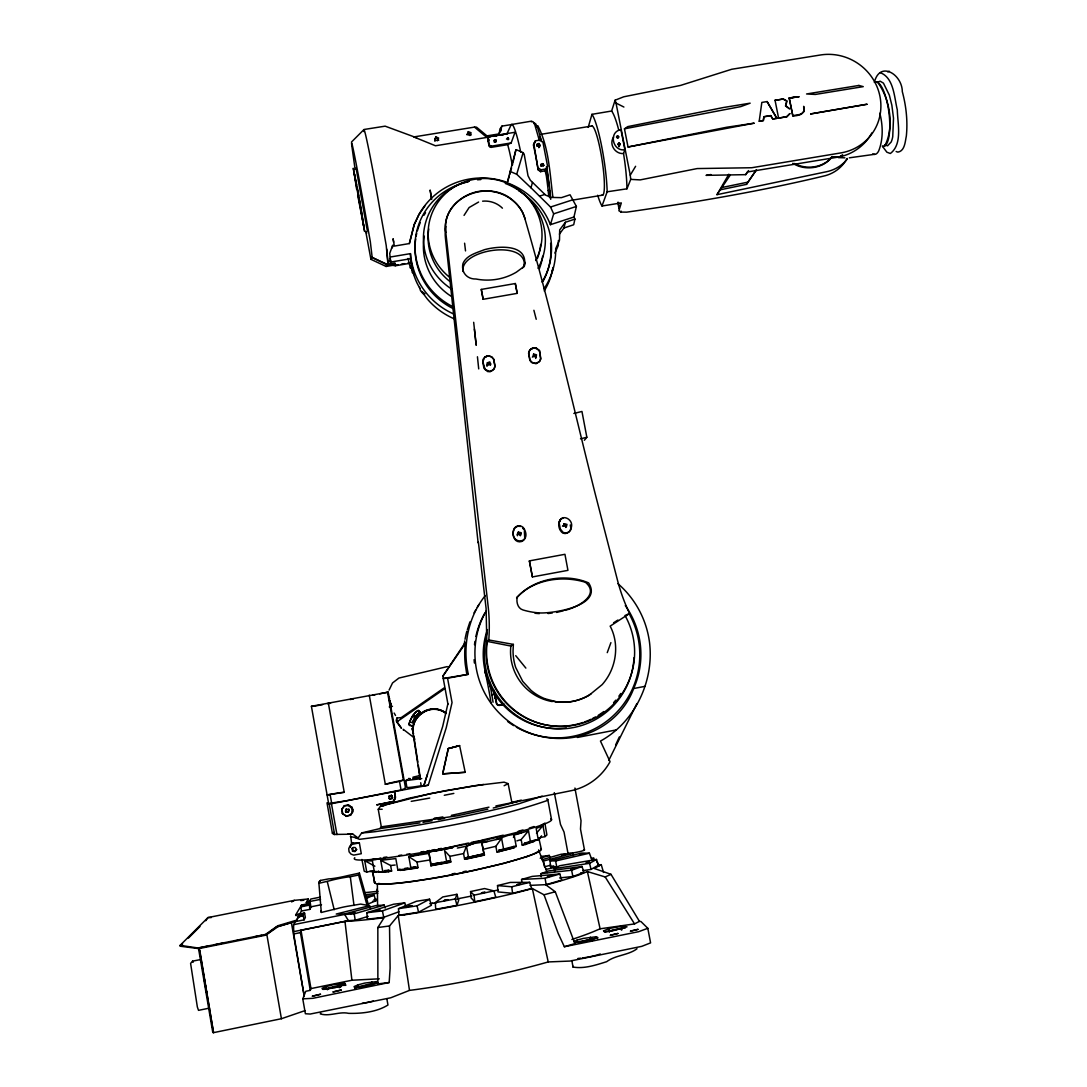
<?xml version="1.0" encoding="UTF-8"?>
<svg xmlns="http://www.w3.org/2000/svg" width="1087" height="1087" viewBox="0 0 1087 1087"><rect width="100%" height="100%" fill="white"/><g stroke="black" fill="none" stroke-linecap="round" stroke-linejoin="round"><path stroke-width="1.5" d="M577.061 940.119L574.031 941.641L575.621 942.497L581.45 942.157L597.904 937.592L596.152 936.763L583.311 938.407L577.061 940.119L577.048 942.062L595.051 938.597M356.618 849.558L354.457 851.094L352.759 850.238L352.337 847.996L352.528 851.175L355.041 851.583L356.618 849.558L355.232 847.561L353.343 847.452L352.079 848.879M524.301 266.492C527.806 238.651 459.19 249.507 463.048 271.492M389.173 698.343L389.01 696.835L389.241 698.859M491.881 695.381L491.609 694.049M558.405 240.431L558.297 245.513L554.873 253.094M431.675 199.451L430.126 190.021L431.43 197.888M392.054 795.861L389.377 795.779L389.187 798.605L391.959 798.66L391.442 795.222L388.929 796.255L390.029 798.877L392.543 797.749L391.442 795.222M350.34 847.466L351.549 842.996L350.653 835.862M354.702 988.3L357.827 986.874L357.922 984.89L364.675 983.083L376.985 981.547L377.787 982.58L367.107 986.14L354.702 987.662L354.063 986.602L357.922 984.89M323.79 989.483L325.923 988.545L326.005 986.602L332.717 984.822L344.715 983.3L345.381 984.333L334.687 987.838L322.594 989.347L322.037 988.287L326.005 986.602M488.797 639.971A186.244 183.866 -29.6 0 0 488.049 605.541L445.792 232.509C441.635 206.571 469.638 186.108 493.77 191.774C506.977 194.111 519.165 203.024 524.043 215.702C550.783 307.458 571.816 400.777 595.105 493.43L617.783 581.368A180.211 176.366 56 0 0 629.59 613.489L625.011 615.5A74.432 74.011 78.2 0 1 574.371 725.165A74.432 74.011 78.2 0 1 487.289 641.412L488.797 639.971L513.363 644.387L513.037 651.031A55.355 52.421 -46 0 0 513.743 659.388A55.94 53.997 -18.9 0 0 515.7 667.486L522.752 681.4L530.904 690.245A52.57 50.573 -29.1 0 0 545.171 698.832M603.57 930.825L604.617 932.13L622.593 927.877L622.674 926.11L627.036 926.831L611.111 931.233L605.337 931.613L603.57 930.825L609.644 928.407L622.674 926.11M619.006 145.155L618.924 146.759L620.161 144.109L619.074 142.927L617.946 143.987L619.006 145.155L620.161 144.109M389.173 982.526L377.868 983.898L377.841 927.51L384.105 917.686A144.34 14.647 -11.3 0 1 344.973 921.409L300.99 930.295L310.964 988.586L310.271 990.366L305.773 991.276L302.77 998.858L312.92 998.314L389.173 982.526L390.111 968.204L389.526 925.961L398.236 915.512L404.84 914.765M583.257 722.407A73.902 73.481 78.5 0 1 486.813 641.873L486.093 608.448L478.375 542.073L478.117 542.807L445.439 238.121A40.083 39.037 17.9 0 1 445.887 226.409M350.055 815.386L352.664 811.975L352.202 807.396L348.044 804.869L344.443 805.78L341.807 809.339L342.948 813.959L346.25 815.916L350.055 815.386L351.278 814.462L352.881 809.421L348.044 804.869M847.113 158.389A37.406 35.939 35.3 0 1 823.239 176.176C758.264 191.76 692.677 202.712 626.696 212.155L621.057 212.074L621.139 211.123M496.27 140.305L494.938 141.677L494.205 140.264L496.27 140.305L495.686 142.248L495.482 139.625L494.327 142.22L494.205 140.264M544.927 823.47L546.924 834.979L545.008 836.623L538.785 837.9L541.38 849.436M524.994 262.28L523.825 266.668L516.379 272.158A56.687 54.934 14.5 0 1 475.997 279.006C467.07 279.345 460.82 272.158 463.021 263.394C466.54 255.173 476.772 252.782 484.326 249.725C498.009 245.934 528.459 243.474 524.355 265.88L522.548 267.932M637.036 948.774C628.137 955.391 615.677 954.984 606.668 961.682C595.975 965.025 584.262 969.033 573.026 967.05L573.107 966.261M442.844 772.816L442.735 773.862L465.209 772.3L459.611 745.614L448.252 748.617L442.844 772.816L443.863 773.835M493.607 693.778L493.946 694.973L493.851 694.24M541.543 835.821L539.383 839.069M487.914 140.902L488.28 137.859L489.558 136.405L515.021 132.274L511.162 142.927L507.697 144.653L491.147 147.356L489.476 146.596L488.661 143.756L487.914 140.902L489.123 139.938M367.392 231.028L356.047 167.982M770.805 115.562L763.903 116.689L763.346 120.548L759.188 121.323L761.838 102.423L767.082 101.567L776.92 118.293L772.789 118.972L770.724 115.684L772.789 118.972L776.92 118.293M396.565 719.961L397.285 717.787M539.41 350.952L536.747 348.479L533.799 347.881L529.94 349.797L528.635 353.316L529.845 360.354L531.597 362.528L536.081 363.737L539.899 361.101L540.782 358.411L539.465 350.53L536.421 348.248C532.956 346.875 529.002 349.348 528.635 353.044L529.953 359.851L531.516 361.917L533.907 363.207L536.815 363.112L539.234 361.74L540.66 359.24L539.465 350.53M345.829 812.111L346.264 808.945L349.294 809.951L348.248 812.234L345.829 812.111L346.373 808.85M481.283 289.427L483.144 299.292L517.195 293.368L515.32 283.53L481.283 289.427L483.144 299.292M763.903 116.689L763.346 120.548L759.256 121.187M348.248 812.234L348.778 808.959L349.294 809.951M547.563 166.121L545.185 170.795L540.552 171.664L538.16 169.844A49.458 5.353 80.8 0 0 533.364 144.938L535.388 140.834L539.872 140.101L542.929 142.18L547.563 166.121L545.185 170.795L546.367 176.108A52.407 4.294 81.4 0 1 548.215 190.578M540.932 164.422L540.674 166.012L542.793 163.634L543.867 165.278L541.53 166.121L540.932 164.422L542.793 163.634L543.269 165.727L543.867 165.278M783.061 99.107L786.784 100.969L785.507 105.942L789.624 108.89L785.983 105.819L786.784 100.969L783.279 98.971L774.963 100.412L783.279 98.971M489.476 146.596L488.28 137.859M537.1 144.258L536.761 146.134L539.152 145.441L538.826 147.683L539.981 145.223L538.907 143.498L537.1 144.258L537.345 145.699L538.731 146.283M392.366 247.809L392.597 245.54L394.146 244.765L393.073 238.732L393.671 242.129M412.462 267.674L410.424 267.986L410.859 265.799L412.462 272.81L412.978 271.057L410.696 258.774M534.981 142.805L535.388 140.834M378.575 870.986L379.01 872.236L388.575 871.692L388.956 870.266L382.773 871.679L380.735 860.32L395.817 858.567L397.869 870.008L399.907 869.097L400.274 870.361L415.533 868.268L415.845 866.828L411.063 867.508M570.267 524.939L570.865 528.16C570.58 531.978 566.517 534.573 562.957 533.16C558.623 530.415 557.101 522.874 560.865 519.097L563.27 517.996M609.223 930.35L609.644 928.407M538.16 169.844L533.717 143.144M390.369 257.008L410.465 253.624L410.546 258.733L390.709 262.062L389.703 253.407L392.597 245.54L394.377 246.083L409.351 243.556L414.052 224.9L418.957 214.492A72.883 71.076 17.7 0 1 507.303 182.439L515.863 150.033L516.719 149.857L523.132 152.628L524.192 154.232L528.01 175.768L530.347 180.265L545.633 195.144L551.422 197.426L561.435 197.644L570.064 194.79L576.395 206.435L573.963 217.006L574.928 219.098L573.691 224.751L563.949 227.998L559.411 234.126M321.263 910.634L321.304 912.441L337.174 908.623A10.979 1.073 -11.7 0 1 347.147 906.341L360.667 904.085L369.539 905.661L370.436 908.65M515.32 283.53L517.195 293.368M540.552 171.664L540.973 169.789L545.47 169.042M513.078 162.14L515.863 150.033M447.885 703.86L442.694 726.415L423.767 785.901L428.237 785.235L446.254 727.706L452.043 702.542L447.572 678.234L443.238 678.492L468.334 674.307C462.22 647.186 467.75 617.43 485.291 595.554M310.271 990.366L300.447 932.605L300.99 930.295M563.949 227.998L565.349 222.291L574.928 219.098M207.4 946.233L199.138 947.891L213.528 1032.65L281.411 1018.723L266.804 934.304L276.397 926.966L291.384 922.55L304.292 996.548L293.721 933.964L293.572 924.67L295.351 921.599L304.102 919.847L305.365 917.523L304.591 913.189L295.664 914.928L296.153 915.716L295.977 914.914M389.092 690.082L392.529 682.962L398.915 678.057L447.314 666.589M325.923 988.545L339.171 985.474L339.647 983.558M357.827 986.874L371.251 983.762L371.74 981.806M552.142 271.111L553.052 267.47M352.528 851.175L352.759 850.238M874.356 82.435C879.682 60.315 902.21 74.283 902.305 91.607C906.178 106.037 907.835 121.16 906.341 136.065C905.145 141.514 904.9 151.066 897.862 152.126L896.136 151.514M589.861 939.073L590.363 937.13M558.732 523.499L560.865 519.097M409.351 243.556L414.446 224.099L418.957 214.492L425.003 205.756M506.759 134.19L511.216 124.611A49.499 5 80.8 0 1 520.714 152.098M422.245 785.629L414.269 786.852A36.523 1.535 -11 0 1 406.837 787.233L405.777 780.588L407.503 779.664M539.532 146.881L539.981 145.223M512.738 163.648L512.303 165.21A39.784 3.818 80.7 0 0 508.92 149.313L507.697 144.653M507.751 181.515L509.273 176.053M552.807 269.168L550.416 277.81A72.068 70.302 17.6 0 1 544.234 290.963M509.654 174.681L510.414 171.936M510.795 170.577L511.556 167.887M507.181 182.833A72.476 70.669 17.7 0 1 550.416 224.683L553.663 213.84L550.538 207.033L530.972 187.779L532.467 182.453M513.472 837.479L514.137 835.101L528.499 830.767L530.538 842.289L524.369 843.335L525.211 844.517L534.03 841.406L532.263 841.596M786.798 116.744L789.828 113.632L786.798 116.744L778.605 118.143L775.045 100.276M491.147 147.356L491.501 146.147L511.162 142.927M490.183 136.88L435.479 145.767L413.794 136.935L474.489 127.111L486.582 137.207L486.962 135.875L498.24 134.041L501.284 130.386L500.577 128.293L501.963 126.106L511.216 124.611M409.731 725.464L409.065 724.119A25.286 25.055 -57.2 0 1 415.845 711.903L418.835 710.45L420.098 711.999L418.4 713.439A22.365 22.161 -59.4 0 0 412.435 722.719L409.717 721.809L409.065 724.119L409.609 725.382L412.177 725.912L409.12 724.812M588.189 127.369L591.967 114.325L611.614 111.023L615.093 100.208L623.734 96.797L680.476 85.438L731.7 69.269L820.468 54.989A51.062 48.915 35 0 1 879.859 95.901A51.062 48.915 35 0 1 840.849 152.914L751.742 167.738L697.175 168.567L640.175 179.898L630.732 179.382L626.954 188.812L607.157 191.788L601.994 206.014L621.329 202.916L618.883 210.729L621.057 212.074M610.908 642.648L607.253 652.648M530.972 187.779L516.719 174.26L523.132 152.628M792.817 115.806L789.244 97.952L799.176 96.716L789.162 98.088L792.817 115.806C798.225 116.241 806.608 113.496 803.687 106.336L803.823 111.621M393.834 801.364L376.89 804.828L393.834 801.364L395.355 796.323L394.499 791.594L428.237 785.235M495.917 805.943L570.077 790.915A58.372 57.801 -86.9 0 0 610.052 761.688L600.459 741.076C634.849 722.216 654.116 681.4 649.578 642.852A93.319 92.803 79.4 0 0 617.892 583.637M390.505 704.349L389.554 700.599L390.858 704.58L390.478 703.574M423.835 785.792L427.449 774.474M514.137 835.101L516.243 846.474L514.015 846.406L514.11 847.711L499.422 851.569L498.648 850.36L503.716 849.735L501.596 838.294L481.854 842.901L484.367 855.116L466.133 859.097L465.766 857.82L484.163 853.784L471.894 856.474M467.356 629.672L469.951 621.859M409.554 263.38L395.125 265.812L394.54 263.706L393.277 265.255L386.116 266.464L370.925 259.331L371.999 255.934L370.314 241.599L363.14 201.312A58.005 0.992 79.8 0 0 351.835 145.835L355.082 169.287M456.975 905.322L458.632 900.403L456.934 894.302L442.762 896.952L435.248 902.686L435.751 909.289L456.975 905.322L455.276 898.949L456.934 894.302M626.954 188.812A48.222 7.364 81.3 0 0 624.672 161.107L623.544 153.525L624.889 149.721L620.922 129.652C608.163 131.88 612.742 151.881 624.889 149.721M619.318 736.945L615.609 744.962M412.435 722.719L415.587 716.632L420.098 711.999M457.369 848.05L466.472 846.202L474 843.227L466.472 846.202L463.565 853.594L464.584 859.165L466.133 859.097M565.797 527.467L566.273 526.339L564.941 524.464L562.482 526.149M520.347 535.796L520.415 533.391L518.581 532.725L517.032 534.464L517.439 535.728M532.345 357.12L534.804 355.463L536.149 357.324L535.66 358.452M344.443 805.78L349.593 805.508M466.907 134.706L469.054 132.75L471.16 134.978M464.04 215.389L469.122 207.535L478.606 202.033M831.677 157.139L839.884 156.841L842.642 154.748M613.598 137.111C608.598 144.136 615.16 154.368 623.544 153.525M625.297 605.608A83.794 83.319 79.4 0 1 633.68 688.519C623.259 716.849 595.01 736.66 565.063 738.304A84.922 84.433 78.8 0 1 475.264 660.814C473.715 643.545 477.397 625.799 486.324 610.867M516.57 597.864C533.024 579.412 562.196 575.091 585.39 582.265C600.907 595.268 576.721 607.674 564.86 610.364M536.516 127.206L537.82 125.698C548.881 147.071 549.818 173.01 552.821 196.706M394.391 800.141L395.355 796.323M320.692 1013.057L320.285 1013.886C329.524 1016.834 339.348 1011.209 348.669 1013.356C361.876 1013.655 376.632 1012.079 387.964 1005.013L386.85 998.844M388.997 696.93L389.404 698.764M529.369 560.892L564.941 554.302L567.944 570.349L532.385 576.939L529.369 560.892L532.426 576.898M636.887 703.574L608.72 760.506M308.355 898.963L306.344 902.468L310.148 902.115L309.333 903.419L301.575 905.023L295.664 914.928L303.735 913.379L303.028 914.792L298.545 917.061L296.112 921.246L278.041 926.654L265.649 935.2L198.839 948.625L180.32 946.233L180.129 945.35L207.957 917.577L294.36 900.349L308.355 898.963L306.48 903.297M372.746 985.393L371.808 984.7A7.011 0.992 -12 0 0 365.191 985.664A7.011 0.992 -12 0 0 359.688 987.499M341.807 809.339L344.552 805.549M299.088 915.145L301.466 911.042L309.795 909.384L309.333 903.419M309.795 909.384L310.936 907.265L310.148 902.115M393.331 801.581L395.505 797.722L394.499 791.594L331.453 803.701L329.212 804.027L327.01 802.885L332.364 833.118A667.853 114.611 77 0 0 333.791 832.438M309.795 904.262L309.319 901.585L310.76 899.044L320.271 897.142M767.082 101.567L776.838 118.429M618.734 136.88L618.041 138.076L616.56 137.424L617.647 135.698L618.734 136.88L617.579 137.927L616.519 136.745L617.647 135.698M847.357 158.933A37.732 36.224 35.3 0 1 826.623 171.705L716.985 194.668L728.847 174.205M716.985 194.668L730.274 175.061M296.112 921.246L298.381 916.178L303.028 914.792L304.102 919.847M304.591 913.189L304.007 914.181L303.735 913.379M474 612.919L475.644 610.133M477.288 607.334L478.919 604.549M420.003 712.08L418.155 710.422L416.403 711.537L412.571 716.129L409.717 721.809M630.732 179.382L630.256 175.17L635.61 166.284M778.605 118.143L786.852 116.567M710.939 174.545L706.034 175.36L745.736 174.654L747.367 171.991L839.599 156.854C853.159 154.001 865.252 145.142 871.842 132.927M720.355 189.79L746.443 184.396L756.076 170.197M465.019 642.865L442.817 676.209L465.331 643.45A93.333 92.816 79.4 0 0 465.263 664.32L466.744 674.035M213.528 1032.65L199.763 950.187M619.074 142.927L617.987 144.625L619.454 145.291M391.959 798.66L392.543 797.749M386.116 266.464L387.135 264.929L394.486 263.693L393.046 265.228M387.135 264.929L371.836 257.293L387.448 264.454L387.896 263.761L386.225 245.526L378.113 199.234A68.209 1.685 79.9 0 0 363.968 131.568M746.443 184.396L756.47 169.83M745.736 174.654L748.535 170.591M403.399 730.219L403.236 729.323L413.563 737.271L414.65 739.269M350.381 836.637L358.126 838.009L361.713 832.914L379.893 828.593L420.003 822.873M483.443 849.219L495.889 846.297L501.596 838.294M379.893 828.593L381.306 826.854L378.249 809.299L380.559 806.133L430.506 793.605L474.353 785.738L504.096 782.164L508.132 783.632L511.841 802.342L521.325 800.127M565.349 222.291L559.696 229.9L559.492 240.213L555.674 248.678A72.883 71.076 17.7 0 1 543.976 288.87M484.653 357.31L482.75 361.889L483.973 368.344L487.574 371.537L490.223 371.727L494.055 369.077L494.965 366.428L493.661 359.376L491.732 357.012L488.226 355.734L484.653 357.31L488.226 355.734L491.582 356.794L493.729 359.104L494.993 365.939L494.286 368.398L492.52 370.422L489.748 371.319L485.196 369.621L482.818 361.781L483.049 359.376L485.386 356.658L488.62 355.816M528.499 830.767L521.162 839.585L516.868 840.862M584.371 440.262L586.844 437.259L581.953 411.457L573.868 413.468M390.301 703.384L390.776 704.485L389.649 700.68L390.695 704.58L390.396 703.737M545.008 836.623L542.943 825.577L536.475 833.213M832.343 156.528C823.62 168.634 805.141 171.23 792.803 163.308M508.662 139.027L507.996 139.788L507.833 137.628L506.515 139.054L508.662 139.027L507.833 137.628M531.258 121.717L533.133 121.758L534.872 124.951L539.397 140.644M368.751 905.96L359.417 873.092L358.628 875.008L367.121 905.58M200.361 959.604L192.576 961.153L190.592 963.408L197.345 1006.942L198.513 1010.353L209.56 1008.084M800.997 114.42L803.904 111.445M831.637 157.289C824.204 166.284 811.065 169.137 800.127 165.822A31.496 30.259 35 0 1 794.407 163.485M180.32 946.233L182.63 943.91M188.418 938.108L199.981 926.518M205.769 920.716L207.957 917.577L211.218 917.577M351.481 142.044L364.023 129.489L385.138 126.16L416.593 137.764M359.417 873.092L347.242 875.728A13.193 1.073 -11.5 0 1 328.845 878.853L320.42 880.443L318.804 882.046L321.304 912.441M320.42 880.443L318.749 883.351L330.543 880.538A13.479 1.114 -11.5 0 1 350.299 876.747L358.628 875.008M309.578 904.221L301.982 905.824L300.882 906.871L301.466 911.042M842.248 155.631L838.525 157.126L831.569 157.112M529.763 350.177L532.779 348.017L536.747 348.479M180.129 945.35L197.997 947.973L265.486 934.426L277.796 925.757L295.963 920.349M603.53 872.467L601.247 864.641L594.304 868.486L610.989 874.328L639.455 921.355L640.936 921.531L647.811 928.298L650.583 942.877L641.778 946.342L570.091 961.057L548.201 961.941A148.049 20.585 -11.5 0 1 409.486 990.393L390.763 997.784L310.189 1014.049L305.379 1013.736L302.77 998.858M401.429 728.195L396.701 721.958L444.746 688.669M401.402 728.195L397 721.754L397.76 721.224M444.08 687.922L401.252 717.597L396.837 718.045L396.225 721.075M624.454 128.823L627.77 126.608L723.276 107.545L750.152 103.17L740.831 106.594L624.454 128.823L628.041 146.99L754.242 123.171L726.85 127.22L628.041 146.99M487.289 641.412L510.836 646.045L513.363 644.387M629.59 613.489L610.16 626.139C618.218 641.371 617.103 660.516 608.747 675.367A52.896 50.885 -28.3 0 1 602.171 684.606L588.95 695.381A49.717 47.774 -28.3 0 1 556.014 701.713M613.598 622.797L617.878 620.066M647.811 928.298L638.612 931.695L564.357 946.723L558.215 933.543L544.03 894.791L532.345 888.555L518.2 892.318A144.34 14.647 -11.3 0 1 404.812 914.778M875.796 81.756L877.617 82.259L880.171 81.185L883.446 83.142L889.329 95.099L891.856 105.222L893.514 118.211L892.74 136.717A32.542 9.566 83 0 1 891.163 142.017L887.576 145.794L884.628 144.856M582.809 870.646L591.043 869.423L598.448 865.116L601.247 864.641M291.629 901.925L294.36 900.349M390.899 704.743L389.662 700.68L390.899 704.743L389.594 700.789L390.464 702.827M554.587 871.706L554.356 868.608L589.589 863.336L596.518 859.437L598.448 865.116M389.785 700.626L390.056 702.515M541.163 825.196L544.872 823.199M418.549 912.224L431.403 905.308L429.582 899.221L416.416 901.272L398.494 908.691L398.902 915.254L418.549 912.224L417.055 905.811L429.582 899.221M554.356 868.608L559.723 865.728L596.518 859.437M504.123 785.738L508.132 783.632M571.884 939.467A148.62 19.552 -11.5 0 0 593.475 931.627L600.106 928.801L634.536 923.909L639.455 921.355M610.989 874.328L605.187 876.951L587.388 871.557L579.412 874.79A144.34 14.647 -11.3 0 1 552.114 883.405L545.919 884.9L555.267 891.761L574.901 943.598L564.357 946.723M542.943 825.577L536.176 828.471L538.255 839.653L530.538 842.289M400.274 870.361L407.598 869.124M542.128 796.119L519.314 803.619A96.132 5.775 -11.1 0 1 463.782 816.419L454.257 818.348A96.132 5.775 -11.1 0 1 405.397 827.275L375.069 831.677A96.132 5.775 -11.1 0 1 361.713 832.914M341.97 809.027L342.269 813.321L346.413 816.391L351.278 814.462M551.557 819.747L547.78 799.57L547.019 800.603C486.772 821.296 422.68 831.406 359.471 839.327L354.892 837.425M430.955 865.755L430.669 864.423L449.298 861.094L449.407 862.426L430.955 865.755L429.039 853.377L408.807 856.624L410.9 868.187L397.869 870.008M530.755 842.14L522.181 845.047L521.162 839.585M406.103 907.455L404.704 902.903L393.576 904.221L366.876 912.713L367.229 919.194L383.711 917.319L398.956 911.748M559.615 877.929L572.876 876.489L583.909 872.467L582.034 866.488L548.622 870.959L540.973 873.649L541.177 876.788M366.876 912.713L382.434 910.906L404.704 902.903M449.407 862.426L450.847 861.909L449.828 856.325L444.624 850.659L446.689 862.086M540.973 873.649L571.613 870.225L582.034 866.488M401.062 789.964L404.962 788.578L405.302 786.771L388.181 692.147L311.412 706.292L328.614 803.456L345.748 800.902L401.062 789.964L399.513 781.404L403.426 780.099L387.461 691.862M496.283 839.449L508.2 835.373L521.053 833.022M281.411 1018.723L305.067 1010.597M524.369 843.335L532.385 840.645M527.385 856.42L503.865 863.391L472.723 870.728A82.272 7.296 -11.3 0 1 430.629 878.744L415.275 881.054M849.327 157.819L875.837 154.137A39.078 11.21 83 0 0 878.69 150.944C883.378 139.068 882.943 125.426 879.831 113.211M553.663 213.84L576.395 206.435M550.416 224.683L573.963 217.006M539.56 196.136L544.818 194.437M550.538 207.033L573.27 199.641M429.718 859.98L417.014 862.045L408.807 856.624L463.551 844.083M380.559 858.078L375.912 859.572L368.534 859.844L384.866 858.608L373.235 859.029M529.301 828.049L534.07 826.528M540.225 858.241L549.329 855.442L550.199 858.159M600.323 954.019L596.287 955.256A17.813 2.663 -11.1 0 1 582.51 957.973M373.588 871.244L375.871 871.611L373.357 872.1L372.814 870.864L366.767 872.046L364.729 860.714L372.406 860.931L374.417 872.209L377.189 871.394M379.01 872.236L391.619 871.027L390.627 865.51L380.735 860.32M294.332 931.505L348.411 920.648L355.232 920.241L368.208 916.395M887.617 71.81L889.383 71.294M530.048 885.389L546.163 884.641L561.721 880.09L559.791 873.989L532.182 876.407L521.583 879.451L521.787 882.603M518.839 801.16L493.253 808.008M293.572 924.67L344.647 914.425L354.185 913.854L384.2 905.091L385.138 908.107M521.583 879.451L545.076 878.242L559.791 873.989M541.91 859.735L561.3 854.219L570.974 853.512M882.997 146.514L884.709 146.038C894.587 127.07 890.144 99.175 877.617 82.259M518.214 831.283L522.956 829.952M410.9 868.187L415.845 866.828M544.03 894.791L555.267 891.761M516.243 846.474L503.716 849.735M448.252 748.617L459.611 745.614L448.306 748.563L442.735 773.862L465.209 772.286M550.783 865.157L544.505 866.828L543.554 860.999L572.591 853.39L573.474 856.162M415.533 868.268L418.019 867.616L417.014 862.045M498.648 850.36L514.015 846.406M495.889 846.297L496.895 851.923L514.11 847.711M369.539 905.661L336.236 914.031L344.565 914.004L375.898 905.58L384.2 905.091M580.485 438.849L586.844 437.259M556.571 612.443L563.474 610.717M512.588 893.297L531.611 888.555L529.695 882.345L510.306 882.427L497.52 885.579L497.968 891.924L512.588 893.297L511.719 886.788L497.52 885.579M412.951 777.191L420.03 775.479M591.328 858.159L594.113 858.282L591.545 858.907L589.412 853.213L581.572 853.05L550.063 860.795L550.47 866.665L553.704 865.863M511.719 886.788L529.695 882.345M503.227 835.183L481.038 840.346M545.701 869.491L556.775 866.937L555.606 860.972L550.063 860.795M487.818 809.176L457.26 815.793L381.306 826.854M555.606 860.972L589.412 853.213M488.96 807.165L451.309 815.372M388.575 871.692L391.619 871.027M484.489 854.858L464.584 859.165M465.766 857.82L468.837 857.14M474.747 901.748L495.754 897.21L493.906 890.905L484.571 888.555L470.535 891.571L471.092 897.903L474.747 901.748L474.081 895.172L470.535 891.571M474.081 895.172L493.906 890.905M372.583 695.259L375.056 694.729M465.114 843.77L468.293 843.091M471.459 842.411L479.394 840.727M309.075 905.172L300.882 906.871L301.575 905.023L301.982 905.824M721.632 187.575L747.829 182.168M463.062 871.774L466.282 871.108M369.267 695.123L385.328 784.311L399.513 781.404M310.964 988.586L351.916 980.229L379.281 978.816M213.718 1032.351L212.794 1032.541L198.568 948.734M463.565 853.594L449.828 856.325M359.362 842.901L352.473 844.286L350 845.849L348.737 848.716L349.09 851.841L351.033 854.124L353.723 855.116L361.292 853.716L359.362 842.901L351.549 842.996L353.193 842.805M215.647 944.576L223.895 942.918M237.102 940.269L240.404 939.616M253.597 936.953L261.845 935.309M293.721 933.964L300.447 932.605M464.543 643.613L465.331 643.45M309.319 901.585L320.556 899.343M310.257 906.952L321.494 904.71M299.007 916.3L303.422 915.431L298.545 917.061L298.381 916.178M444.284 795.276L453.836 793.401M435.588 850.999L452.735 847.629L422.191 853.227M379.689 693.805L388.181 692.147M577.401 737.462L616.261 729.921M633.68 688.519L644.727 686.4M451.961 873.948L455.113 873.35M389.228 706.917L392.475 706.305M504.368 704.335L498.784 705.191A2.989 2.976 -75 0 1 496.841 703.86L494.408 691.903M504.164 704.525L499.721 705.381A2.989 2.976 -75 0 1 496.256 702.99L493.865 690.177M447.572 678.234L468.334 674.307M350.055 699.566L353.329 698.941M438.319 819.571L444.61 818.389M450.847 861.909L430.724 865.551M315.257 705.993L322.635 704.634M435.248 902.686L455.276 898.949M344.226 792.301A24.58 0.938 -11.1 0 0 327.105 794.937L344.226 792.301L328.315 702.895M431.607 850.211L434.895 849.613M438.183 849.001L441.458 848.403M387.95 261.79L390.967 261.247L387.91 261.722L386.727 249.086M429.718 798.062L411.226 801.35M423.047 822.356L432.069 820.726M432.232 864.151L441.539 862.48M444.637 861.923L449.298 861.094M792.899 115.67L801.037 114.244M442.925 816.921L433.985 818.497L441.295 818.266M522.181 845.047L525.211 844.517M420.805 852.059L423.862 851.542M426.906 851.026L429.963 850.51M511.95 124.434L531.801 121.105M387.448 264.454L395.057 263L395.125 265.812M393.195 265.554L398.087 264.739M401.348 264.195L404.609 263.638M407.87 263.095L411.117 262.538M327.663 703.724L330.57 703.235M573.284 200.008L602.809 195.103M421.742 778.591L405.777 780.588M493.498 136.337L496.813 135.807M500.129 135.264L503.444 134.72M540.905 134.326L592.143 125.983M763.821 116.825L770.724 115.684M483.511 784.461L445.942 790.589L409.31 798.157L380.559 806.133L383.969 805.82M486.582 137.207L506.936 133.905M419.881 777.368L412.72 778.441M789.162 98.088L797.41 96.784M470.182 844.096L487.886 841.338M398.494 908.691L417.055 905.811M429.773 903.637L432.83 903.161M406.647 854.328L409.867 853.838M409.215 868.907L418.019 867.616M366.088 896.381L374.091 895.226L375.817 900.865A102.246 10.367 -11.3 0 0 367.841 904.221M404.69 868.418L407.87 867.969M372.61 901.327L375.817 900.865M398.983 855.455L401.81 855.061M496.895 851.923L499.422 851.569M580.635 872.902L583.909 872.467M377.841 927.51L389.526 925.961M548.038 613.53L552.305 612.986M364.621 894.873L377.814 893.201M373.982 899.628L377.284 899.207M541.475 856.407L549.329 855.442M383.711 857.398L386.931 857.004M533.989 840.102L538.255 839.653M390.627 865.51L395.179 865.021M364.593 892.685L377.991 891.286M300.691 900.566L303.803 900.253M339.171 985.474L345.87 985.298L344.715 983.3M371.251 983.762L376.075 983.368M382.773 871.679L374.417 872.209M384.499 870.578L388.956 870.266M482.614 201.177C489.829 200.47 497.289 203.011 502.425 208.188M332.391 833.267A675.937 35.654 80.8 0 0 334.035 834.449L352.908 834.177L358.126 838.009M378.249 809.299L382.189 809.258M311.412 706.292L313.776 706.265M352.908 834.177L347.867 834.014M410.342 778.632L408.454 778.496M874.899 154.436L872.589 154.001M622.593 927.877L625.405 927.918M880.375 72.72C893.99 77.884 894.234 97.463 897.305 109.869C897.59 123.619 902.767 144.041 890.348 153.512L886.87 152.194L882.318 146.12M838.335 157.601L844.898 157.832M474.489 127.111L476.568 127.193L486.962 135.875M550.47 866.665L556.775 866.937M520.578 526.475C513.553 524.627 511.433 533.663 514.382 538.554C516.284 542.848 522.752 542.916 524.776 538.69L524.382 531.38M306.344 902.468L310.339 903.107M534.03 122.831L535.701 123.836L537.739 128.117L541.639 141.527M366.767 872.046L364.24 871.271L361.889 859.45M556.014 701.699L545.171 698.819M369.879 871.285L373.357 872.1M389.187 798.605L390.029 798.877M345.353 811.106L348.316 812.166M509.857 171.325L516.719 174.26M489.707 145.305L491.501 146.147M615.093 100.208L616.016 103.075L623.897 107.042M541.87 164.993L543.269 165.727M374.893 866.19L364.729 860.714M445.847 713.249C430.751 700.612 408.929 718.996 413.305 733.195A20.639 20.463 -59 0 1 419.405 715.083L424.297 711.577A20.653 20.463 -57 0 1 445.004 712.664L446.186 713.507M538.541 168.132L540.973 169.789M413.291 715.056L415.587 716.632M412.571 716.129L414.854 717.692M424.963 293.816L421.607 291.357L427.123 298.776A72.068 70.302 17.6 0 0 454.597 318.98M342.269 813.321L342.948 813.959M525.863 668.097L515.727 655.665M422.979 293.599L420.492 290.623L419.555 287.389M596.152 936.763L597.646 938.706M389.69 701.387C392.57 710.694 388.684 697.378 389.812 701.523M522.616 527.684L524.097 529.831L522.901 527.929M634.536 923.909L605.187 876.951M344.647 914.425L348.411 920.648M596.722 861.651L599.209 865.863M389.622 700.612L390.151 702.732M395.532 715.491L394.133 713.045M413.59 737.203L414.623 739.106M419.84 288.408L417.082 283.163A72.068 70.302 17.6 0 1 411.362 265.011L410.546 258.733M192.576 961.153L193.133 962.308M413.617 273.842L413.889 274.549M538.595 849.898L547.196 872.562M525.143 218.908L522.521 212.332A41.741 38.969 -14.1 0 0 513.567 201.081C489.422 177.969 440.398 197.141 445.792 232.509M434.949 141.351L435.031 138.728L436.648 138.008L438.754 140.237M487.044 366.333L486.623 365.083L488.199 363.343L490.033 364.023L490.454 365.286M609.318 932.13L609.168 931.668A6.712 0.938 -10.9 0 1 613.788 930.051A6.712 0.938 -10.9 0 1 620.473 929.045L622.158 929.548A6.712 0.938 -10.9 0 1 621.343 930.024M413.033 731.796L412.082 728.372L413.576 733.956M390.573 704.512L389.893 701.02M539.899 136.541L541 140.549M533.894 310.284L536.217 319.279M618.775 130.291L617.973 127.165A48.222 7.364 81.3 0 0 611.614 111.023M327.269 881.557L334.198 909.71M484.992 671.426L485.576 673.818M589.589 863.336L591.043 869.423M600.106 928.801L587.388 871.557M532.345 888.555L548.201 961.941M265.486 934.426L265.649 935.2M571.613 870.225L572.876 876.489M410.424 267.986L407.978 258.448M382.434 910.906L383.711 917.319M616.016 103.075L630.256 175.17M618.421 202.359L619.06 205.552M489.653 684.185L490.183 686.943M617.769 202.331L619.006 208.718M554.302 792.654L560.498 824.449L564.044 832.085L567.957 853.186M370.925 259.331L365.735 231.449M584.466 849.898L580.499 829.082L581.029 820.685L574.914 788.048M356.658 184.817L353.968 171.909L356.645 189.22M390.056 258.516L390.709 262.062M481.854 842.901L483.96 854.396M357.324 188.024L361.849 213.297M442.803 676.046L447.953 704.159M466.472 846.202L468.592 857.725M377.61 906.368L377.366 883.731M429.039 853.377L431.131 864.912M571.857 960.555L573.026 967.05M358.696 195.837L353.248 168.254L364.621 231.449L359.471 200.103M357.664 195.035L363.996 227.767L362.12 215.321M330.19 794.882L331.712 803.47M331.453 803.701L336.943 834.558M329.212 804.027L334.619 834.571M372.488 870.619L374.607 882.671L372.596 871.244M493.851 692.025L494.15 693.791M204.261 978.993L204.791 982.091M205.307 985.189L206.625 992.947L204.179 979.034M545.076 878.242L546.163 884.641M389.132 697.895L389.282 698.805M354.185 913.854L355.232 920.241M389.459 698.832L389.132 696.944L389.241 697.99M484.163 853.784L484.367 855.116M413.739 735.668L417.829 762.055M418.332 765.357L420.125 776.892M420.193 779.42L413.019 733.114A20.884 20.694 -59.4 0 1 445.072 712.365M420.71 782.735L421.212 786.037M547.019 168.417L549.791 188.825A48.317 5.408 80.9 0 1 550.715 199.329M398.236 915.512L409.486 990.393M494.653 696.971L494.843 698.302M538.907 143.498L539.152 145.441M350.299 876.747L354.009 905.498M351.916 980.229L344.973 921.409M464.597 243.203L465.521 250.907M549.057 185.7L546.843 169.45A44.472 5.014 80.9 0 0 546.408 166.732M474.394 329.103L476.201 345.258L473.674 322.309M477.438 356.767L478.715 368.901M352.202 807.396L352.664 811.975M549.533 190.415L550.144 197.997M548.174 190.47L548.745 196.57M377.148 889.098L377.311 891.965M489.245 680.897A20.205 0.774 79.5 0 1 493.05 702.243M484.951 671.25A20.218 0.747 79.5 0 1 485.142 672.011M485.345 672.867A20.218 0.747 79.5 0 1 490.971 702.637M875.035 81.973A32.542 9.498 83 0 1 889.044 113.496A32.542 9.498 83 0 1 882.617 146.392M601.994 206.014A48.276 6.862 81.2 0 1 597.687 195.266M591.967 114.339A48.249 6.862 81.2 0 1 607.157 191.788M591.246 126.228A35.069 4.987 81.2 0 1 602.049 159.884A35.069 4.987 81.2 0 1 601.885 195.103M450.045 277.633A57.067 55.586 17.9 0 1 438.115 202.019A57.067 55.586 17.9 0 1 514.3 186.842A57.067 55.586 17.9 0 1 535.66 260.567M449.787 281.384A56.578 55.124 17.8 0 1 428.754 229.017M540.701 244.412A56.578 55.124 17.8 0 1 537.345 258.557M620.759 693.492A73.902 73.481 78.5 0 1 618.856 696.223M615.785 700.15A73.902 73.481 78.5 0 1 613.584 702.637M603.747 711.564A73.902 73.481 78.5 0 1 598.258 715.314M595.391 716.999A73.902 73.481 78.5 0 1 592.456 718.561M590.961 719.281A73.902 73.481 78.5 0 1 584.82 721.85M510.863 646.045A50.437 50.151 78.1 0 0 552.237 701.563L552.441 701.142A51.266 50.967 77.5 0 0 591.246 693.696M539.369 613.598A72.557 72.122 36.8 0 1 535.049 613.245M464.122 645.746A93.577 91.539 -35 0 1 464.76 640.882M465.032 639.265A93.577 91.539 -35 0 1 466.839 631.234M385.328 784.311A24.322 0.924 -11 0 1 403.426 780.099M546.679 798.904A100.425 6.318 -11.1 0 1 547.78 799.57M629.889 615.16A83.373 82.911 79.6 0 1 516.379 727.176M513.757 725.64A83.373 82.911 79.6 0 1 507.575 721.442M474.394 663.002A83.373 82.911 79.6 0 1 474.109 659.66M474.503 644.713A83.373 82.911 79.6 0 1 474.951 641.398M475.875 636.466A83.373 82.911 79.6 0 1 484.802 613.136M550.674 818.973A100.52 7.446 -11.2 0 1 454.651 846.447A100.52 7.446 -11.2 0 1 354.797 857.738M566.3 727.923A74.079 73.671 79.6 0 1 487.465 629.577M583.556 849.762A8.438 0.788 -10.9 0 1 576.925 852.208A8.438 0.788 -10.9 0 1 568.324 852.806M633.993 657.744A75.316 74.894 78.9 0 1 546.924 727.855A75.316 74.894 78.9 0 1 487.125 632.919M540.633 848.539A85.044 7.541 -11.3 0 1 459.638 873.241A85.044 7.541 -11.3 0 1 374.893 881.571M550.62 243.325A68.141 66.443 17.7 0 1 542.97 281.411M453.306 308.667A68.141 66.443 17.7 0 1 415.669 239.031M416.131 236.232A68.141 66.443 17.7 0 1 416.701 233.474M417.408 230.729A68.141 66.443 17.7 0 1 420.207 222.74M424.039 215.185A68.141 66.443 17.7 0 1 425.533 212.78M453.306 313.83A72.883 71.076 17.7 0 1 410.465 253.624M518.254 190.334A68.427 66.715 17.7 0 1 542.06 282.076M453.456 306.982A68.427 66.715 17.7 0 1 415.438 238.637A68.427 66.715 17.7 0 1 468.157 181.828M451.119 296.248A60.057 58.562 17.7 0 1 424.297 236.137M542.644 256.247A60.057 58.562 17.7 0 1 539.424 268.584M499.476 133.049A47.448 4.511 80.7 0 1 500.577 128.293M501.216 129A49.526 4.756 80.7 0 1 501.963 126.106M518.54 190.266A61.103 59.54 17.8 0 1 538.051 268.34M451.662 289.074A61.103 59.54 17.8 0 1 424.202 228.881A61.103 59.54 17.8 0 1 469.353 181.149M477.519 179.803A61.103 59.54 17.8 0 1 480.821 179.572M505.278 183.445A61.103 59.54 17.8 0 1 517.154 189.355M580.893 958.177A17.813 2.663 -11.1 0 1 577.904 958.449M373.317 1001.073A18.207 2.704 -12.1 0 1 362.093 1003.355M459.855 898.541A86.607 8.818 -11.3 0 1 456.689 899.153M436.648 902.726A86.607 8.818 -11.3 0 1 432.259 903.433M498.226 889.913A86.416 8.75 -11.3 0 1 494.952 890.715M471.88 895.933A86.416 8.75 -11.3 0 1 459.896 898.351M537.902 851.529A82.272 7.296 -11.3 0 1 527.046 856.461M415.302 881.109A82.272 7.296 -11.3 0 1 378.67 883.405M366.319 898.446A102.749 10.082 -11.3 0 1 374.091 895.226M327.432 989.754A6.916 0.951 -12.2 0 1 335.53 986.86A6.916 0.951 -12.2 0 1 339.239 987.662M579.996 943.013A6.848 0.978 -11 0 1 586.871 940.35A6.848 0.978 -11 0 1 592.021 940.88M637.974 929.358L630.487 931.151L637.974 929.358M375.885 911.001L379.988 910.159L375.885 911.001M513.689 529.682C509.572 545.389 531.937 544.098 524.355 529.097C522.344 524.518 515.089 524.831 513.689 529.682M407.747 906.612L411.824 905.77L407.747 906.612M617.932 933.461L610.405 935.268L617.932 933.461M517.195 597.266C516.216 602.089 517.697 608.435 523.01 609.97A73.06 72.612 36.8 0 0 540.198 612.959C553.827 613.394 603.353 605.799 588.597 582.89C565.539 572.971 533.934 578.338 517.195 597.266M571.327 527.521C571.205 531.543 566.68 534.138 563.093 532.385L560.281 528.921L559.139 522.725C560.797 512.887 573.99 518.947 571.327 527.521M564.071 523.703L563.501 525.931L566.422 526.638L566.993 524.41L564.071 523.703M518.336 532.059L517.765 534.288L520.7 535.008L521.284 532.779L518.336 532.059M533.608 354.077L533.024 356.291L535.973 357.012L536.53 354.81L533.608 354.077M490.699 364.118L487.981 365.191L487.03 362.963L489.748 361.889L490.699 364.118M468.307 131.636L467.179 134.367L469.964 135.508L471.079 132.777L468.307 131.636M435.833 136.908L434.705 139.639L437.49 140.766L438.618 138.035L435.833 136.908M341.141 990.04L333.098 991.955L341.141 990.04M320.475 994.265L312.404 996.181L320.475 994.265M354.688 912.455L350.625 913.542L354.688 912.455M571.939 868.771C567.319 870.415 579.602 867.494 571.939 868.771M548.419 876.231C543.622 877.929 556.177 874.953 548.419 876.231M482.574 892.509C477.397 894.275 490.373 891.245 482.574 892.509M586.994 862.494C582.36 864.097 594.562 861.244 586.994 862.494M517.874 884.356C512.887 886.095 525.673 883.092 517.874 884.356M445.385 899.968C439.909 901.802 453.157 898.745 445.385 899.968M562.767 854.695C558.541 856.148 569.765 853.526 562.767 854.695M580.472 854.069C576.246 855.523 587.605 852.86 580.472 854.069M866.964 104.257L810.698 113.918L866.964 104.257M366.618 233.012L366.129 232.115L366.618 233.012M858.893 85.452L806.568 93.971L815.318 94.447L863.255 86.634L858.893 85.452"/></g></svg>
